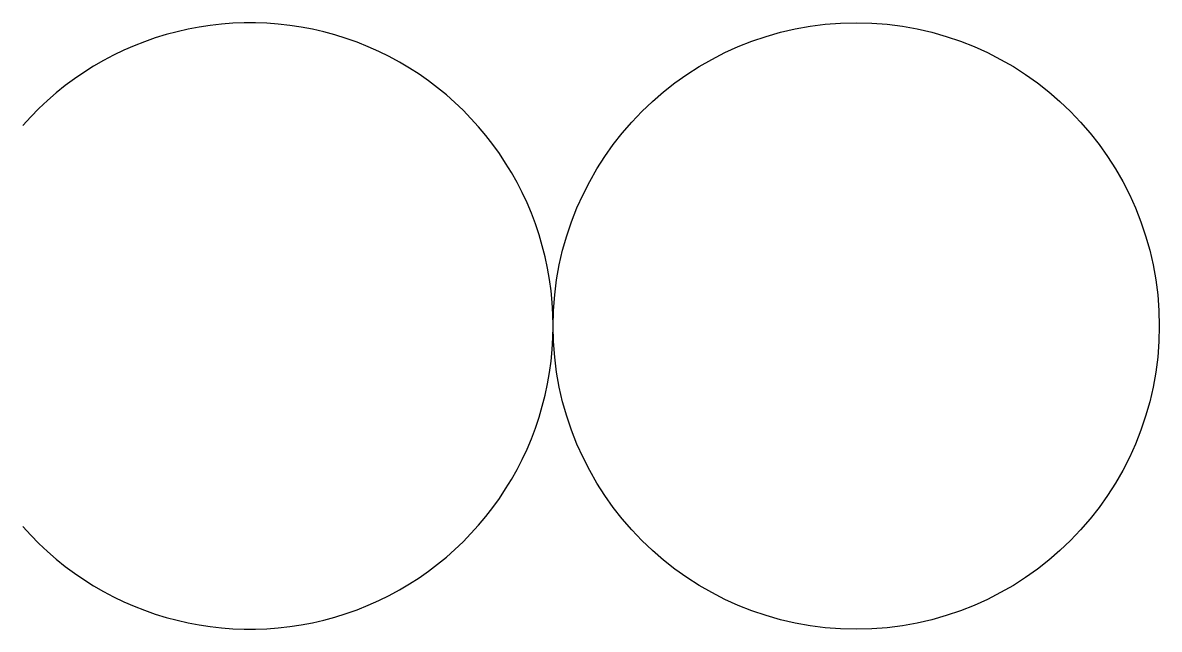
# Model space of a CAD drawing. Extents: x -0.086 to 0.031, y -0.031 to 0.031.
import ezdxf

# ---------------------------------------------------------------- set-up
doc = ezdxf.new("R2010")
doc.units = 0
doc.header["$MEASUREMENT"] = 0
doc.layers.get('0').update_dxf_attribs({"linetype": 'CONTINUOUS'})

msp = doc.modelspace()

# ---------------------------------------------------------------- linework, layer by layer
at = {"linetype": 'Continuous'}
msp.add_circle((0, 0), 0.03125, dxfattribs=at)
msp.add_arc((-0.0625, 3.848917712323541e-18), 0.03125, 221.4096221092709, 138.5903778907291, dxfattribs=at)

doc.saveas('drawing.dxf')
